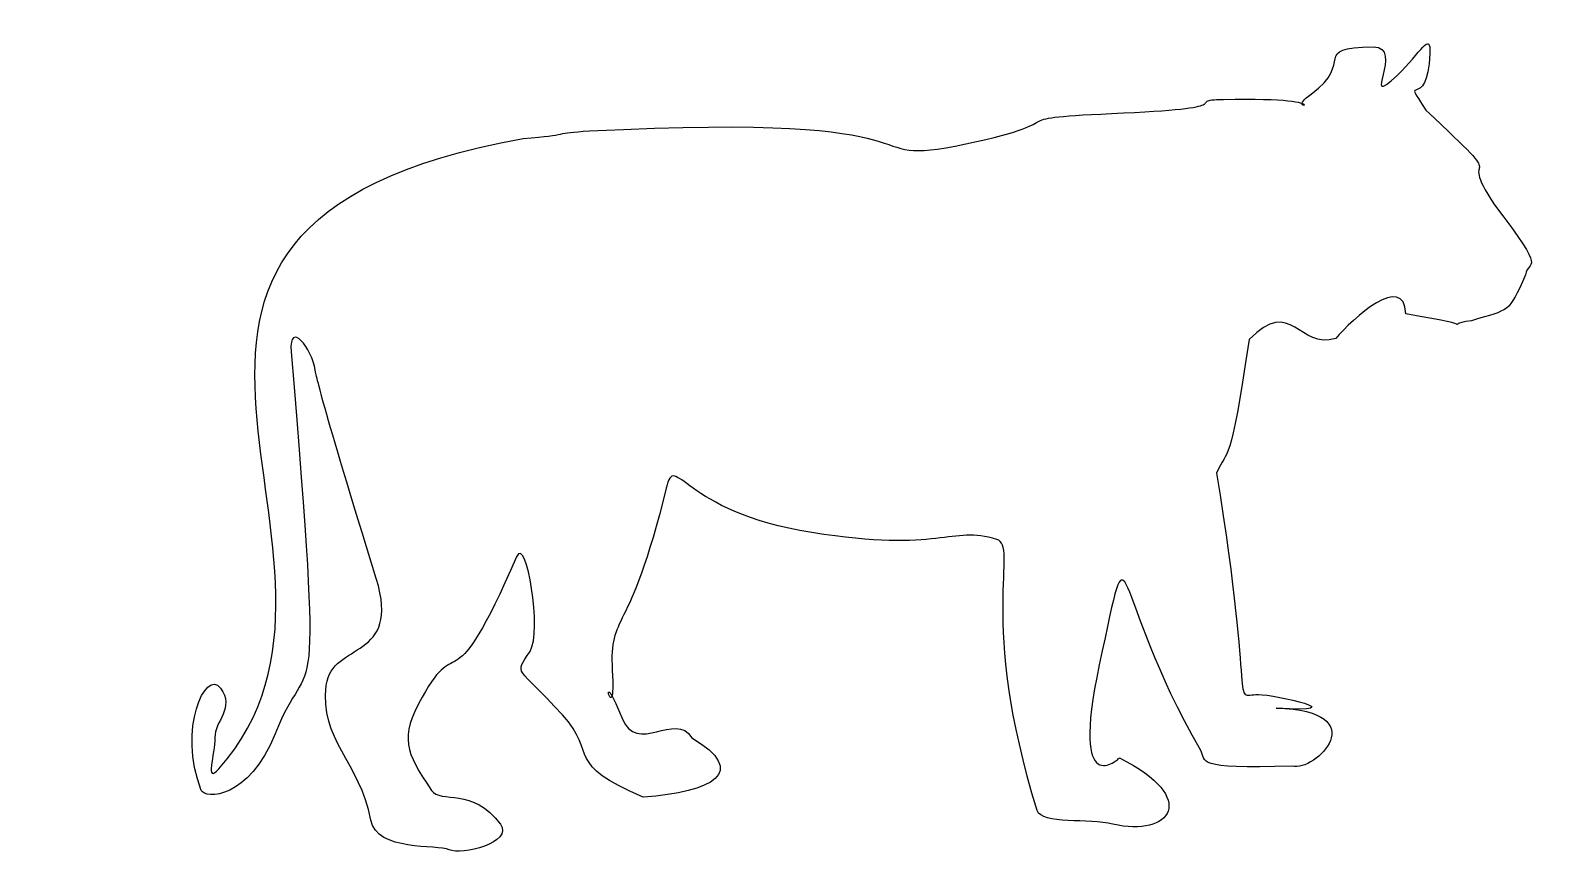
# Model space of a CAD drawing. Extents: x -31 to 543, y 256 to 567.
import ezdxf

# ---------------------------------------------------------------- set-up
doc = ezdxf.new("R2010")
doc.units = 0
doc.layers.add('Ebene_1', color=7, linetype='CONTINUOUS')

msp = doc.modelspace()

# ---------------------------------------------------------------- linework, layer by layer
at = {"layer": 'Ebene_1', "color": 7}
msp.add_lwpolyline([(40.022278, 288.491937), (40.022278, 288.491937)], close=True, dxfattribs=at)
for points in [[(485.467121, 550.534369), (494.337041, 559.021969), (498.092321, 567.430049), (497.704241, 558.692449)], [(452.834961, 543.396049), (469.912241, 555.654609), (452.081785, 560.789649), (476.289361, 561.241809)], [(476.289361, 561.241809), (488.653601, 561.472745), (470.881201, 536.577089), (485.467121, 550.534369)], [(497.704241, 558.692449), (496.672041, 535.452929), (486.345681, 552.710129), (496.174593, 537.277569)], [(381.961841, 536.257745), (428.859201, 538.433561), (403.613121, 541.036481), (419.692881, 541.356529)], [(419.692881, 541.356529), (469.385521, 542.345593), (440.495281, 534.538265), (452.834961, 543.396049)], [(180.112481, 529.441129), (322.155681, 536.749041), (276.817281, 514.814089), (322.306081, 524.530545)], [(322.306081, 524.530545), (367.852641, 534.259265), (330.894081, 533.888465), (381.961841, 536.257745)], [(496.174593, 537.277569), (531.662433, 504.288529), (506.085713, 525.557249), (522.178433, 501.586049)], [(155.065681, 526.570057), (173.154361, 527.952721), (166.274785, 528.705785), (180.112481, 529.441129)], [(40.022278, 288.491937), (110.510057, 367.398625), (-31.228079, 493.258625), (155.065681, 526.570057)], [(522.178433, 501.586049), (542.989233, 474.313089), (534.497553, 481.303329), (533.905633, 475.072369)], [(488.600993, 460.304553), (488.091897, 476.386233), (468.396513, 458.433441), (462.171953, 451.036553)], [(533.905633, 475.072369), (527.110809, 460.134449), (528.167849, 462.318769), (513.510513, 457.736529)], [(462.171953, 451.036553), (448.190113, 446.551841), (445.642513, 467.199913), (429.380513, 450.598249)], [(513.510513, 457.736529), (499.657553, 455.933721), (521.254185, 455.056097), (488.600993, 460.304553)], [(76.401537, 439.134177), (75.456817, 446.912737), (66.321393, 458.550041), (67.350817, 446.025577)], [(429.380513, 450.598249), (422.098385, 400.824969), (421.370913, 410.326809), (417.143473, 400.120249)], [(67.350817, 446.025577), (79.556745, 297.522761), (74.806897, 336.239849), (61.248361, 301.713577)], [(99.489217, 360.349857), (78.698145, 427.262049), (76.490065, 438.405289), (76.401537, 439.134177)], [(264.179929, 377.685633), (214.390569, 385.603585), (212.623289, 408.880673), (209.113049, 394.511633)], [(417.143473, 400.120249), (431.934353, 308.057049), (422.038321, 316.406649), (432.949713, 316.500249)], [(209.113049, 394.511633), (194.931049, 336.458113), (187.449849, 348.088513), (188.717929, 325.678033)], [(411.024913, 295.595209), (376.059073, 356.120729), (385.637793, 387.608809), (372.784033, 327.717529)], [(334.033289, 375.136241), (316.425129, 380.506417), (313.491689, 369.843633), (264.179929, 377.685633)], [(157.615329, 332.816257), (162.252569, 339.968865), (156.300289, 377.197617), (152.516545, 368.507777)], [(349.329609, 272.650641), (326.838409, 344.987361), (342.482977, 372.559441), (334.033289, 375.136241)], [(152.516545, 368.507777), (127.344785, 310.697697), (130.865105, 340.968977), (116.825025, 315.480417)], [(80.623697, 320.069377), (82.783737, 336.695633), (109.124713, 329.339809), (99.489217, 360.349857)], [(169.852449, 308.851937), (152.405409, 328.034337), (151.586289, 323.516897), (157.615329, 332.816257)], [(188.717929, 325.678033), (190.106425, 301.139153), (182.670449, 331.378649), (192.287089, 307.832273)], [(372.784033, 327.717529), (361.429473, 274.811609), (380.443481, 292.621369), (380.432209, 292.535929)], [(33.38036, 280.298697), (24.318254, 303.453561), (35.06413, 326.391017), (40.623195, 318.947721)], [(40.623195, 318.947721), (46.182261, 311.504425), (38.372122, 306.362121), (38.49254, 300.218889)], [(97.449697, 269.081537), (93.375009, 291.109457), (77.936425, 299.384913), (80.623697, 320.069377)], [(432.949713, 316.500249), (439.114737, 316.553209), (470.816193, 309.367729), (439.578137, 311.401465)], [(116.825025, 315.480417), (108.253265, 299.919057), (110.442297, 295.186017), (120.394177, 280.298817)], [(192.287089, 307.832273), (198.242329, 293.250833), (212.449249, 310.507297), (218.800769, 300.184097)], [(439.578137, 311.401465), (477.648937, 310.320977), (454.224537, 286.964985), (445.696673, 289.476665)], [(200.445169, 277.749377), (170.338769, 290.441617), (183.569409, 293.770657), (169.852449, 308.851937)], [(61.248361, 301.713577), (51.472705, 276.820265), (34.676814, 276.986089), (33.38036, 280.298697)], [(38.49254, 300.218889), (38.612958, 294.075657), (34.452792, 282.257241), (40.022278, 288.491937)], [(218.800769, 300.184097), (240.555569, 287.180177), (226.568497, 279.646817), (200.445169, 277.749377)], [(445.696673, 289.476665), (407.770913, 288.325945), (413.640593, 291.067457), (411.024913, 295.595209)], [(380.432209, 292.535929), (411.009409, 277.342569), (399.622209, 262.464009), (377.882809, 267.551849)], [(120.394177, 280.298817), (123.801665, 275.201497), (135.997217, 281.676809), (146.398017, 267.551857)], [(377.882809, 267.551849), (368.997609, 269.769377), (350.972009, 267.368417), (349.329609, 272.650641)], [(127.022657, 257.864177), (122.638841, 259.937409), (99.680177, 257.023273), (97.449697, 269.081537)], [(146.398017, 267.551857), (151.570417, 260.527377), (131.686257, 255.658657), (127.022657, 257.864177)]]:
    msp.add_open_spline(points, degree=3, dxfattribs=at)

doc.saveas('drawing.dxf')
